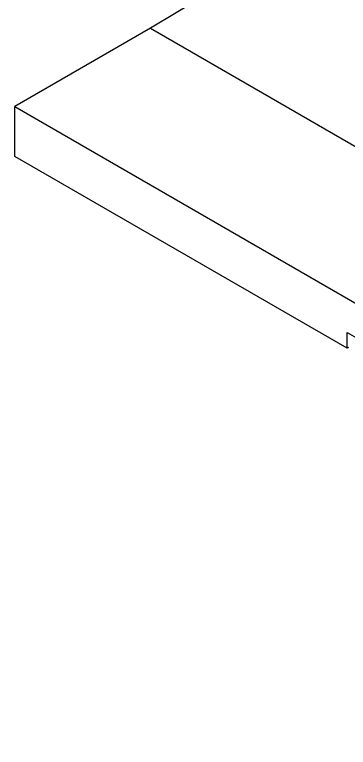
# Model space of a CAD drawing. Header units: millimetres. Extents: x 68 to 2000, y 100 to 2870.
# Drawn here: x 1235.9 to 1331.5, y 798.6 to 1008.7 of the extents above; entities that cross this region are included whole.
import ezdxf

# ---------------------------------------------------------------- set-up
doc = ezdxf.new("R2010")
doc.units = ezdxf.units.MM
doc.header["$LTSCALE"] = 10
doc.layers.add('_Sichtbarkanten', color=7, linetype='Continuous', lineweight=25)

msp = doc.modelspace()

# ---------------------------------------------------------------- linework, layer by layer
at = {"layer": '_Sichtbarkanten'}
for p, q in [((1554.1, 1172.18), (1274.8, 1004.8)), ((1274.8, 1004.8), (1235.91, 982.35)), ((1274.8, 1004.8), (1593, 821.09)), ((1235.91, 968.06), (1235.91, 982.35)), ((1235.91, 982.35), (1554.1, 798.64)), ((1331.19, 913.05), (1235.91, 968.06)), ((1331.19, 917.54), (1341.27, 911.72)), ((1331.19, 913.05), (1331.19, 917.54)), ((1331.54, 913.25), (1331.19, 913.05))]:
    msp.add_line(p, q, dxfattribs=at)

doc.saveas('drawing.dxf')
